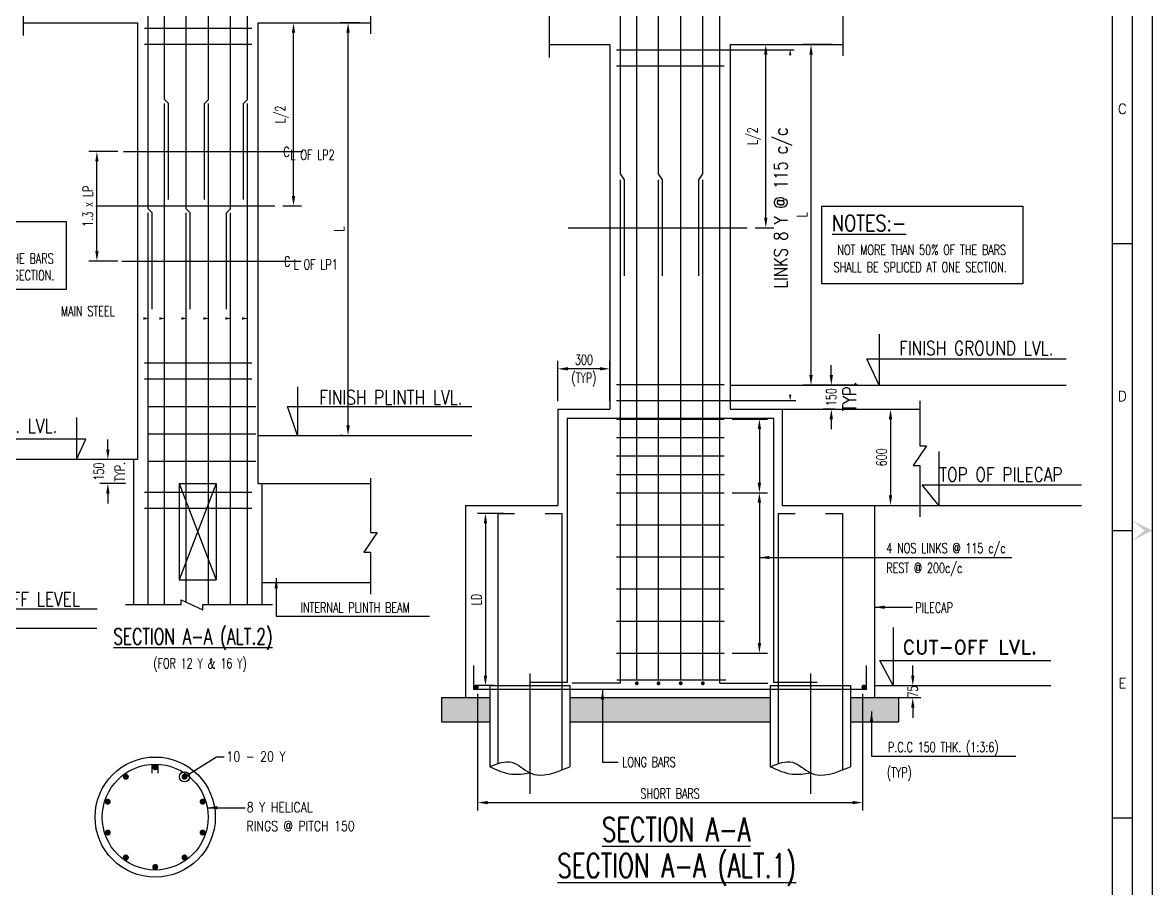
# Model space of a CAD drawing. Extents: x 489124 to 794428, y -356295 to -29813.
# Drawn here: x 705887 to 734074, y -208947 to -187336 of the extents above; entities that cross this region are included whole.
import ezdxf
from ezdxf.enums import TextEntityAlignment as Align
from ezdxf.lldxf.tags import DXFTag

# ---------------------------------------------------------------- set-up
doc = ezdxf.new("R2010")
doc.units = 0
doc.header["$LTSCALE"] = 500
doc.header["$MEASUREMENT"] = 0
doc.linetypes.add('CENTER2', pattern=[1.125, 0.75, -0.125, 0.125, -0.125])
doc.layers.get('DEFPOINTS').update_dxf_attribs({"color": 4})
for name, color, linetype in [('BEAM', 4, 'Continuous'), ('CEN', 8, 'CENTER'), ('COL', 1, 'Continuous'), ('DIM', 5, 'Continuous'), ('DIM1', 5, 'Continuous'), ('FOOT', 4, 'Continuous'), ('FRAME', 6, 'Continuous'), ('level', 3, 'Continuous'), ('LEVEL SECTION', 3, 'Continuous'), ('LINK', 2, 'Continuous'), ('P.C.C', 8, 'Continuous'), ('PNA', 10, 'Continuous'), ('REINFORCEMENT', 6, 'Continuous'), ('REINFORCEMENT STIRRUPS', 2, 'Continuous'), ('S-DIM-1', 5, 'Continuous'), ('S-R.C.C. PILE', 2, 'HIDDEN'), ('S-R.C.C. PILE CAP', 40, 'Continuous'), ('S-REINFORCEMENT', 6, 'Continuous'), ('S-TITIL', 6, 'Continuous'), ('STEEL', 6, 'Continuous'), ('TEXT NORMAL', 4, 'Continuous'), ('TXT', 4, 'Continuous'), ('TXT1', 2, 'Continuous')]:
    doc.layers.add(name, color=color, linetype=linetype)
doc.layers.add('FOOTING TEXT', color=1, linetype='Continuous', lineweight=9)
doc.layers.add('HEADING-TXT', color=1, linetype='Continuous', lineweight=25)
doc.styles.add('ROMAND', font='romand')
doc.styles.add('ROMANS', font='r.shx', dxfattribs={"width": 0.7, "bigfont": 'bigfont.shx'})
doc.styles.add('ROMANS22', font='r.shx', dxfattribs={"width": 0.8})
tags = doc.linetypes.add('CENTER', pattern=[2, 1.25, -0.25, 0.25, -0.25]).pattern_tags.tags
tags[10:11] = [DXFTag(74, 4), DXFTag(75, 0), DXFTag(340, '0'), DXFTag(46, 1.0), DXFTag(50, 0.0), DXFTag(44, 0.0), DXFTag(45, 0.0)]
tags[8:9] = [DXFTag(74, 4), DXFTag(75, 0), DXFTag(340, '0'), DXFTag(46, 1.0), DXFTag(50, 0.0), DXFTag(44, 0.0), DXFTag(45, 0.0)]
tags[6:7] = [DXFTag(74, 4), DXFTag(75, 0), DXFTag(340, '0'), DXFTag(46, 1.0), DXFTag(50, 0.0), DXFTag(44, 0.0), DXFTag(45, 0.0)]
tags[4:5] = [DXFTag(74, 4), DXFTag(75, 0), DXFTag(340, '0'), DXFTag(46, 1.0), DXFTag(50, 0.0), DXFTag(44, 0.0), DXFTag(45, 0.0)]
tags = doc.linetypes.add('HIDDEN', pattern=[0.375, 0.25, -0.125]).pattern_tags.tags
tags[6:7] = [DXFTag(74, 4), DXFTag(75, 0), DXFTag(340, '0'), DXFTag(46, 1.0), DXFTag(50, 0.0), DXFTag(44, 0.0), DXFTag(45, 0.0)]
tags[4:5] = [DXFTag(74, 4), DXFTag(75, 0), DXFTag(340, '0'), DXFTag(46, 1.0), DXFTag(50, 0.0), DXFTag(44, 0.0), DXFTag(45, 0.0)]
doc.dimstyles.new('DIM 4-100', dxfattribs={"dimscale": 100, "dimtxt": 2.5, "dimasz": 2.5, "dimexe": 1, "dimexo": 1, "dimgap": 1, "dimtad": 1, "dimdec": 0, "dimlfac": 0.25, "dimzin": 0, "dimdsep": 46, "dimtxsty": 'ROMANS22', "dimcen": 2.5, "dimclrd": 5, "dimclre": 5, "dimclrt": 4, "dimadec": 0, "dimazin": 0, "dimtfac": 1, "dimtdec": 0, "dimtmove": 0, "dimatfit": 3, "dimfxl": 0, "dimtolj": 1, "dimtzin": 0, "dimarcsym": 0})
doc.dimstyles.new('dim100', dxfattribs={"dimtxt": 250, "dimasz": 250, "dimexe": 200, "dimexo": 200, "dimgap": 100, "dimtad": 1, "dimdec": 0, "dimzin": 0, "dimdsep": 46, "dimtxsty": 'ROMANS', "dimcen": 0, "dimclrd": 5, "dimclre": 5, "dimclrt": 4, "dimadec": 0, "dimazin": 0, "dimtfac": 1, "dimtdec": 0, "dimtix": 1, "dimtofl": 0, "dimtmove": 2, "dimatfit": 3, "dimfxl": 0, "dimtolj": 1, "dimtzin": 0, "dimlwd": -1, "dimlwe": -1, "dimarcsym": 0})
doc.dimstyles.new('dim25', dxfattribs={"dimtxt": 250, "dimasz": 250, "dimexe": 200, "dimexo": 200, "dimgap": 100, "dimtad": 1, "dimdec": 0, "dimlfac": 0.25, "dimzin": 0, "dimdsep": 46, "dimtxsty": 'ROMANS', "dimcen": 0, "dimclrd": 5, "dimclre": 5, "dimclrt": 4, "dimadec": 0, "dimazin": 0, "dimtfac": 1, "dimtdec": 0, "dimtix": 1, "dimtofl": 0, "dimtmove": 2, "dimatfit": 3, "dimfxl": 0, "dimtolj": 1, "dimtzin": 0, "dimlwd": -1, "dimlwe": -1, "dimarcsym": 0})
doc.dimstyles.new('dim33.33', dxfattribs={"dimtxt": 250, "dimasz": 250, "dimexe": 200, "dimexo": 200, "dimgap": 100, "dimtad": 1, "dimdec": 0, "dimlfac": 0.333331, "dimzin": 0, "dimdsep": 46, "dimtxsty": 'ROMANS', "dimcen": 0, "dimclrd": 5, "dimclre": 5, "dimclrt": 4, "dimadec": 0, "dimazin": 0, "dimtfac": 1, "dimtdec": 0, "dimtix": 1, "dimtofl": 0, "dimtmove": 2, "dimatfit": 3, "dimfxl": 0, "dimtolj": 1, "dimtzin": 0, "dimlwd": -1, "dimlwe": -1, "dimarcsym": 0})

# ---------------------------------------------------------------- blocks, each defined once
blk = doc.blocks.new('*D359')
at = {"layer": 'DEFPOINTS', "color": 0}
for p in [(726063, -196386), (726925, -196386), (726352, -196986)]:
    blk.add_point(p, dxfattribs=at)
at = {"layer": 'S-DIM-1', "color": 5}
for p, q in [((726063, -196136), (726063, -195886)), ((726725, -196386), (725863, -196386)), ((726152, -196986), (725863, -196986)), ((726063, -197236), (726063, -197486))]:
    blk.add_line(p, q, dxfattribs=at)
for points in [[(726021, -196136), (726104, -196136), (726063, -196386)], [(726021, -197236), (726104, -197236), (726063, -196986)]]:
    blk.add_solid(points, dxfattribs=at)
at = {"layer": 'S-DIM-1', "color": 4, "insert": (726063, -196686), "char_height": 250, "attachment_point": 5, "rotation": 90, "style": 'ROMANS'}
blk.add_mtext('\\A1;150', dxfattribs=at)
blk = doc.blocks.new('*D360')
at = {"layer": 'DEFPOINTS', "color": 0}
for p in [(725557, -187886), (726296, -187886), (726868, -196386)]:
    blk.add_point(p, dxfattribs=at)
at = {"layer": 'S-DIM-1', "color": 5}
for p, q in [((726096, -187886), (725357, -187886)), ((725557, -196136), (725557, -188136)), ((726668, -196386), (725357, -196386))]:
    blk.add_line(p, q, dxfattribs=at)
for points in [[(725516, -188136), (725599, -188136), (725557, -187886)], [(725516, -196136), (725599, -196136), (725557, -196386)]]:
    blk.add_solid(points, dxfattribs=at)
at = {"layer": 'S-DIM-1', "color": 4, "insert": (725332, -192136), "char_height": 250, "attachment_point": 5, "rotation": 90, "style": 'ROMANS'}
blk.add_mtext('\\A1;L', dxfattribs=at)
blk = doc.blocks.new('*D363')
at = {"layer": 'DEFPOINTS', "color": 0}
for p in [(723966, -187886), (724429, -187886), (723966, -192458)]:
    blk.add_point(p, dxfattribs=at)
at = {"layer": 'S-DIM-1', "color": 5}
for p, q in [((724166, -187886), (724629, -187886)), ((724429, -192208), (724429, -188136)), ((724166, -192458), (724629, -192458))]:
    blk.add_line(p, q, dxfattribs=at)
for points in [[(724387, -188136), (724471, -188136), (724429, -187886)], [(724387, -192208), (724471, -192208), (724429, -192458)]]:
    blk.add_solid(points, dxfattribs=at)
at = {"layer": 'S-DIM-1', "color": 4, "insert": (724139, -190172), "char_height": 250, "attachment_point": 5, "rotation": 90, "style": 'ROMANS'}
blk.add_mtext('\\A1;L/2', dxfattribs=at)
blk = doc.blocks.new('*D364')
at = {"layer": 'DEFPOINTS', "color": 0}
for p in [(717240, -203889), (726842, -203889), (726842, -206805)]:
    blk.add_point(p, dxfattribs=at)
at = {"layer": 'S-DIM-1', "color": 5}
for p, q in [((717240, -204089), (717240, -207005)), ((726842, -204089), (726842, -207005)), ((717490, -206805), (726592, -206805))]:
    blk.add_line(p, q, dxfattribs=at)
for points in [[(717490, -206764), (717490, -206847), (717240, -206805)], [(726592, -206764), (726592, -206847), (726842, -206805)]]:
    blk.add_solid(points, dxfattribs=at)
at = {"layer": 'S-DIM-1', "color": 4, "insert": (722041, -206580), "char_height": 250, "attachment_point": 5, "style": 'ROMANS'}
blk.add_mtext('\\A1;SHORT BARS', dxfattribs=at)
blk = doc.blocks.new('*D365')
at = {"layer": 'DEFPOINTS', "color": 0}
for p in [(718105, -199586), (717434, -203886), (717851, -203886)]:
    blk.add_point(p, dxfattribs=at)
at = {"layer": 'S-DIM-1', "color": 5}
for p, q in [((717905, -199586), (717234, -199586)), ((717434, -199836), (717434, -203636)), ((717651, -203886), (717234, -203886))]:
    blk.add_line(p, q, dxfattribs=at)
for points in [[(717393, -199836), (717476, -199836), (717434, -199586)], [(717393, -203636), (717476, -203636), (717434, -203886)]]:
    blk.add_solid(points, dxfattribs=at)
at = {"layer": 'S-DIM-1', "color": 4, "insert": (717209, -201736), "char_height": 250, "attachment_point": 5, "rotation": 90, "style": 'ROMANS'}
blk.add_mtext('\\A1;LD', dxfattribs=at)
blk = doc.blocks.new('*D366')
at = {"layer": 'DEFPOINTS', "color": 0}
for p in [(727141, -203886), (728096, -203886), (727141, -204186)]:
    blk.add_point(p, dxfattribs=at)
at = {"layer": 'S-DIM-1', "color": 5}
for p, q in [((728096, -203636), (728096, -203386)), ((727341, -203886), (728296, -203886)), ((727341, -204186), (728296, -204186)), ((728096, -204436), (728096, -204686))]:
    blk.add_line(p, q, dxfattribs=at)
for points in [[(728054, -203636), (728137, -203636), (728096, -203886)], [(728054, -204436), (728137, -204436), (728096, -204186)]]:
    blk.add_solid(points, dxfattribs=at)
at = {"layer": 'S-DIM-1', "color": 4, "insert": (728096, -204036), "char_height": 250, "attachment_point": 5, "rotation": 90, "style": 'ROMANS'}
blk.add_mtext('\\A1;75', dxfattribs=at)
blk = doc.blocks.new('*D369')
at = {"layer": 'DEFPOINTS', "color": 0}
for p in [(723389, -197233), (723389, -199073), (724269, -199073)]:
    blk.add_point(p, dxfattribs=at)
at = {"layer": 'S-DIM-1', "color": 5}
for p, q in [((723589, -197233), (724469, -197233)), ((724269, -197483), (724269, -198823)), ((723589, -199073), (724469, -199073))]:
    blk.add_line(p, q, dxfattribs=at)
for points in [[(724227, -197483), (724311, -197483), (724269, -197233)], [(724227, -198823), (724311, -198823), (724269, -199073)]]:
    blk.add_solid(points, dxfattribs=at)
blk = doc.blocks.new('*D370')
at = {"layer": 'DEFPOINTS', "color": 0}
for p in [(726882, -196986), (726882, -199386), (727540, -199386)]:
    blk.add_point(p, dxfattribs=at)
at = {"layer": 'S-DIM-1', "color": 5}
for p, q in [((727082, -196986), (727740, -196986)), ((727540, -197236), (727540, -199136)), ((727082, -199386), (727740, -199386))]:
    blk.add_line(p, q, dxfattribs=at)
for points in [[(727498, -197236), (727582, -197236), (727540, -196986)], [(727498, -199136), (727582, -199136), (727540, -199386)]]:
    blk.add_solid(points, dxfattribs=at)
at = {"layer": 'S-DIM-1', "color": 4, "insert": (727315, -198186), "char_height": 250, "attachment_point": 5, "rotation": 90, "style": 'ROMANS'}
blk.add_mtext('\\A1;600', dxfattribs=at)
blk = doc.blocks.new('*D371')
at = {"layer": 'DEFPOINTS', "color": 0}
for p in [(719241, -195978), (719241, -196986), (720541, -196986)]:
    blk.add_point(p, dxfattribs=at)
at = {"layer": 'S-DIM-1', "color": 5}
for p, q in [((719241, -196786), (719241, -195778)), ((720541, -196786), (720541, -195778)), ((720291, -195978), (719491, -195978))]:
    blk.add_line(p, q, dxfattribs=at)
for points in [[(719491, -195936), (719491, -196019), (719241, -195978)], [(720291, -195936), (720291, -196019), (720541, -195978)]]:
    blk.add_solid(points, dxfattribs=at)
at = {"layer": 'S-DIM-1', "color": 4, "char_height": 250, "style": 'ROMANS'}
for s, insert, attachment_point in [('\\A1;300', (719891, -195878), 8), ('\\A1;(TYP)', (719891, -196078), 2)]:
    blk.add_mtext(s, dxfattribs=dict(at, insert=insert, attachment_point=attachment_point))
blk = doc.blocks.new('*D372')
at = {"layer": 'DEFPOINTS', "color": 0}
for p in [(723389, -199073), (723389, -203073), (724269, -203073)]:
    blk.add_point(p, dxfattribs=at)
at = {"layer": 'S-DIM-1', "color": 5}
for p, q in [((723589, -199073), (724469, -199073)), ((724269, -199323), (724269, -202823)), ((723589, -203073), (724469, -203073))]:
    blk.add_line(p, q, dxfattribs=at)
for points in [[(724227, -199323), (724311, -199323), (724269, -199073)], [(724227, -202823), (724311, -202823), (724269, -203073)]]:
    blk.add_solid(points, dxfattribs=at)
blk = doc.blocks.new('FOLDER')
at = {"layer": 'PNA'}
for points in [[(-1250, 2500), (0, 0), (0, 1000)], [(1250, 2500), (0, 0), (0, 1000)]]:
    blk.add_solid(points, dxfattribs=at)
blk = doc.blocks.new('A1')
at = {"flags": 128}
blk.add_lwpolyline([(0, 0), (82779, 0), (82779, 58231), (0, 58231)], close=True, dxfattribs=at)
at = {"layer": 'PNA'}
for p, q in [((81794, 36296), (82287, 36296)), ((81794, 29233), (82287, 29233)), ((81794, 22171), (82287, 22171))]:
    blk.add_line(p, q, dxfattribs=at)
at = {"layer": 'PNA', "color": 1}
for points in [[(984, 492), (82287, 492), (82287, 57739), (984, 57739)], [(1969, 984), (81794, 984), (81794, 57247), (1969, 57247)]]:
    blk.add_lwpolyline(points, close=True, dxfattribs=at)
at = {"layer": 'PNA', "xscale": 0.196857838483993, "yscale": 0.196857838483993, "zscale": 0.196857838483993, "rotation": 90}
blk.add_blockref('FOLDER', (82779, 29233), dxfattribs=at)
at = {"layer": 'PNA', "style": 'ROMANS'}
for s, p in [('C', (82041, 39604)), ('D', (82041, 32541)), ('E', (82041, 25479))]:
    blk.add_text(s, height=246, dxfattribs=at).set_placement(p, align=Align.MIDDLE)
blk = doc.blocks.new('*D439')
at = {"layer": 'DEFPOINTS', "color": 0}
for p in [(708014, -198242), (708597, -198242), (708657, -198842)]:
    blk.add_point(p, dxfattribs=at)
at = {"layer": 'DIM', "color": 5}
for p, q in [((708014, -197992), (708014, -197742)), ((708397, -198242), (707814, -198242)), ((708457, -198842), (707814, -198842)), ((708014, -199092), (708014, -199342))]:
    blk.add_line(p, q, dxfattribs=at)
for points in [[(707973, -197992), (708056, -197992), (708014, -198242)], [(707973, -199092), (708056, -199092), (708014, -198842)]]:
    blk.add_solid(points, dxfattribs=at)
at = {"layer": 'DIM', "color": 4, "insert": (707789, -198542), "char_height": 250, "attachment_point": 5, "rotation": 90, "style": 'ROMANS'}
blk.add_mtext('\\A1;150', dxfattribs=at)
blk = doc.blocks.new('*D345')
at = {"layer": 'DEFPOINTS', "color": 0}
for p in [(707741, -190552), (708465, -190552), (708465, -193288)]:
    blk.add_point(p, dxfattribs=at)
at = {"layer": 'DIM', "color": 5}
for p, q in [((708265, -190552), (707541, -190552)), ((707741, -193038), (707741, -190802)), ((708265, -193288), (707541, -193288))]:
    blk.add_line(p, q, dxfattribs=at)
for points in [[(707700, -190802), (707783, -190802), (707741, -190552)], [(707700, -193038), (707783, -193038), (707741, -193288)]]:
    blk.add_solid(points, dxfattribs=at)
at = {"layer": 'DIM', "color": 4, "insert": (707516, -191920), "char_height": 250, "attachment_point": 5, "rotation": 90, "style": 'ROMANS'}
blk.add_mtext('\\A1;1.3 x LP', dxfattribs=at)
blk = doc.blocks.new('*D347')
at = {"layer": 'DEFPOINTS', "color": 0}
for p in [(712183, -187342), (712646, -187342), (712183, -191914)]:
    blk.add_point(p, dxfattribs=at)
at = {"layer": 'DIM', "color": 5}
for p, q in [((712383, -187342), (712846, -187342)), ((712646, -191664), (712646, -187592)), ((712383, -191914), (712846, -191914))]:
    blk.add_line(p, q, dxfattribs=at)
for points in [[(712604, -187592), (712687, -187592), (712646, -187342)], [(712604, -191664), (712687, -191664), (712646, -191914)]]:
    blk.add_solid(points, dxfattribs=at)
at = {"layer": 'DIM', "color": 4, "insert": (712355, -189628), "char_height": 250, "attachment_point": 5, "rotation": 90, "style": 'ROMANS'}
blk.add_mtext('\\A1;L/2', dxfattribs=at)
blk = doc.blocks.new('*D348')
at = {"layer": 'DEFPOINTS', "color": 0}
for p in [(714007, -187342), (714512, -187342), (714068, -197642)]:
    blk.add_point(p, dxfattribs=at)
at = {"layer": 'DIM', "color": 5}
for p, q in [((714312, -187342), (713807, -187342)), ((714007, -197392), (714007, -187592)), ((713868, -197642), (713807, -197642))]:
    blk.add_line(p, q, dxfattribs=at)
for points in [[(713965, -187592), (714049, -187592), (714007, -187342)], [(713965, -197392), (714049, -197392), (714007, -197642)]]:
    blk.add_solid(points, dxfattribs=at)
at = {"layer": 'DIM', "color": 4, "insert": (713782, -192492), "char_height": 250, "attachment_point": 5, "rotation": 90, "style": 'ROMANS'}
blk.add_mtext('\\A1;L', dxfattribs=at)

msp = doc.modelspace()

# ---------------------------------------------------------------- hatches: boundary and pattern name
at = {"layer": 'P.C.C', "linetype": 'Continuous'}
h = msp.add_hatch(dxfattribs=at)
h.set_pattern_fill('AR-CONC', color=8, scale=60, style=0)
h.set_pattern_definition([(50, (-805221.93, -374458.2), (430.35611, -37.65128), [45, -495]), (355, (-805221.93, -374458.2), (-83.2508, 451.31528), [36, -396]), (100.4514, (-805186.07, -374461.35), (347.10563, 413.66373), [38.24411, -420.68527]), (46.1842, (-805221.93, -374338.2), (640.34463, -99.3114), [67.5, -742.5]), (96.6356, (-805168.57, -374346.5), (560.79762, 584.47072), [57.36617, -631.0278]), (351.1842, (-805221.9, -374338.2), (560.79717, 584.47116), [54, -594]), (21, (-805161.93, -374368.2), (358.14423, -241.571334), [45, -495]), (326, (-805161.93, -374368.2), (145.9892, 435.09003), [36, -396]), (71.4514, (-805132.1, -374388.35), (504.13358, 193.5183), [38.24411, -420.68527]), (37.5, (-805221.93, -374458.22), (7.295913, 199.736312), [0, -391.2, 0, -402, 0, -397.5]), (7.5, (-805221.93, -374458.22), (157.841722, 236.647027), [0, -229.2, 0, -382.2, 0, -151.5]), (327.5, (-805355.73, -374458.22), (320.293462, -13.532923), [0, -150, 0, -468, 0, -621]), (317.5, (-805415.73, -374458.22), (349.9117, 60.06299), [0, -195, 0, -310.8, 0, -441])])
h.paths.add_polyline_path([(724540.869, -204786), (724540.869, -204186), (719540.869, -204186), (719540.869, -204786)])
h.paths.add_polyline_path([(717540.869, -204786), (717540.869, -204186), (716940.869, -204186), (716340.869, -204186), (716340.869, -204786)])
h.paths.add_polyline_path([(726540.869, -204786), (727740.869, -204786), (727740.869, -204186), (727140.869, -204186), (726540.869, -204186)])

# ---------------------------------------------------------------- linework, layer by layer
at = {"layer": 'BEAM', "color": 4, "linetype": 'Continuous'}
for p, q in [((724840.869, -196986), (728275.23, -196986)), ((724840.869, -199386), (728275.23, -199386))]:
    msp.add_line(p, q, dxfattribs=at)
at = {"layer": 'CEN'}
for p, q in [((708408.195, -190552.335), (712878.195, -190552.335)), ((707712.757, -191913.888), (712182.757, -191913.888)), ((719496.257, -192458.25), (723966.257, -192458.25)), ((708365.369, -193287.733), (712835.369, -193287.733))]:
    msp.add_line(p, q, dxfattribs=at)
at = {"layer": 'COL', "linetype": 'Continuous', "const_width": 48}
for points in [[(721188.645, -203827, 1), (721236.645, -203827, 1)], [(721727.062, -203827, 1), (721775.062, -203827, 1)], [(722281.888, -203827, 1), (722329.888, -203827, 1)], [(722834.5, -203827, 1), (722882.5, -203827, 1)]]:
    msp.add_lwpolyline(points, format="xyb", close=True, dxfattribs=at)
at = {"layer": 'DIM'}
for p, q in [((711757.369, -196441.638), (711757.369, -198841.638)), ((709797.369, -198841.638), (710717.369, -201241.638)), ((710717.369, -198841.638), (709797.369, -201241.638))]:
    msp.add_line(p, q, dxfattribs=at)
at = {"layer": 'DIM', "color": 3, "linetype": 'Continuous'}
for p, q in [((711757.369, -197641.638), (717095.037, -197641.638)), ((708757.369, -198241.638), (703557.833, -198241.638))]:
    msp.add_line(p, q, dxfattribs=at)
at = {"layer": 'DIM'}
for points in [[(705900.271, -184728.678), (705900.271, -186086.641), (706066.635, -186086.641), (705733.907, -186573.457), (705900.271, -186573.457), (705900.271, -187661.722)], [(714568.556, -184728.678), (714568.556, -186086.641), (714734.92, -186086.641), (714402.192, -186573.457), (714568.556, -186573.457), (714568.556, -187620.594)], [(714568.556, -198707.863), (714568.556, -200065.826), (714734.92, -200065.826), (714402.192, -200552.643), (714568.556, -200552.643), (714568.556, -201599.78)]]:
    msp.add_lwpolyline(points, dxfattribs=at)
at = {"layer": 'DIM', "flags": 128}
for points in [[(725036.769, -188156.634, 61.213, 0, 0), (725036.769, -188003.704, 0, 0, 0), (725036.769, -192891.956, 0, 0, 0), (725036.769, -196775.806, 0, 61.213, 0), (725036.769, -196622.876, 0, 0, 0)], [(708901.225, -194721.297, 61.213, 0, 0), (709054.155, -194721.297, 0, 0, 0), (707138.876, -194721.297, 0, 0, 0)], [(709301.726, -194721.297, 61.213, 0, 0), (709454.656, -194721.297, 0, 0, 0), (707539.376, -194721.297, 0, 0, 0)], [(709847.823, -194721.297, 61.213, 0, 0), (710000.753, -194721.297, 0, 0, 0), (708085.474, -194721.297, 0, 0, 0)], [(710398.665, -194721.297, 61.213, 0, 0), (710551.596, -194721.297, 0, 0, 0), (708636.316, -194721.297, 0, 0, 0)], [(710947.037, -194721.297, 61.213, 0, 0), (711099.967, -194721.297, 0, 0, 0), (709184.687, -194721.297, 0, 0, 0)], [(711358.315, -194721.297, 61.213, 0, 0), (711511.245, -194721.297, 0, 0, 0), (709595.965, -194721.297, 0, 0, 0)]]:
    msp.add_lwpolyline(points, format="xyseb", dxfattribs=at)
at = {"layer": 'DIM1', "color": 5, "linetype": 'Continuous'}
for p, q in [((723388.677, -188019.384), (725138.066, -188019.384)), ((723388.677, -196772.837), (725175.77, -196772.837))]:
    msp.add_line(p, q, dxfattribs=at)
at = {"layer": 'DIM1'}
msp.add_lwpolyline([(708452.369, -201858.315), (709841.869, -201858.315), (709841.869, -201747.315), (710380.869, -201990.815), (710380.869, -201860.315), (712122.369, -201860.315)], dxfattribs=at)
at = {"layer": 'FOOT', "linetype": 'Continuous'}
for p, q in [((705900.271, -187341.638), (708757.369, -187341.638)), ((708757.369, -187341.638), (708757.369, -198241.638)), ((711757.369, -187341.638), (711757.369, -196441.638)), ((711757.369, -187341.638), (714568.556, -187341.638)), ((708657.369, -198241.638), (708657.369, -201858.315)), ((709797.369, -198841.638), (710717.369, -198841.638)), ((709797.369, -198841.638), (709797.369, -201241.638)), ((710717.369, -198841.638), (710717.369, -201241.638)), ((711757.369, -198841.638), (714568.556, -198841.638)), ((711857.369, -198841.638), (711857.369, -201860.315)), ((709797.369, -201241.638), (710717.369, -201241.638)), ((711857.369, -201313.815), (714568.556, -201313.815))]:
    msp.add_line(p, q, dxfattribs=at)
at = {"layer": 'FOOT', "color": 4, "linetype": 'Continuous'}
for p, q in [((719021.73, -187886), (720540.869, -187886)), ((720540.869, -187886), (720540.869, -196986)), ((723540.869, -187886), (723540.869, -196986)), ((723540.869, -187886), (726352.056, -187886))]:
    msp.add_line(p, q, dxfattribs=at)
msp.add_lwpolyline([(725823.205, -191920.273), (730844.847, -191920.273), (730844.847, -193859.774), (725823.205, -193859.774)], close=True, dxfattribs=at)
at = {"layer": 'FOOT', "linetype": 'Continuous'}
msp.add_lwpolyline([(701978.93, -192300.793), (706977.993, -192300.793), (706977.993, -194001.279), (701978.93, -194001.279)], close=True, dxfattribs=at)
at = {"layer": 'FOOTING TEXT', "ltscale": 120, "const_width": 62.5}
for points in [[(717173.224, -203921.596, 1), (717235.724, -203921.596, 1)], [(726908.514, -203921.596, -1), (726846.014, -203921.596, -1)]]:
    msp.add_lwpolyline(points, format="xyb", close=True, dxfattribs=at)
at = {"layer": 'FRAME'}
for p, q in [((709429.145, -189255.917), (709429.145, -177855.917)), ((710522.388, -189255.917), (710522.388, -177855.917)), ((711497.369, -189255.917), (711497.369, -177855.917)), ((709017.369, -191987.733), (709017.369, -180648.917)), ((709967.562, -191987.733), (709967.562, -180648.917)), ((711075, -191987.733), (711075, -180648.917)), ((709529.145, -189355.917), (709429.145, -189255.917)), ((709429.145, -201858.315), (709429.145, -189355.917)), ((709529.145, -191755.917), (709529.145, -189355.917)), ((710422.388, -189355.917), (710522.388, -189255.917)), ((710422.388, -191755.917), (710422.388, -189355.917)), ((710522.388, -201860.315), (710522.388, -189355.917)), ((711397.369, -189355.917), (711497.369, -189255.917)), ((711397.369, -191755.917), (711397.369, -189355.917)), ((711497.369, -201860.315), (711497.369, -189355.917)), ((709117.369, -192087.733), (709017.369, -191987.733)), ((709017.369, -201858.315), (709017.369, -192087.733)), ((709117.369, -194487.733), (709117.369, -192087.733)), ((710067.562, -192087.733), (709967.562, -191987.733)), ((709967.562, -201804.099), (709967.562, -192087.733)), ((710067.562, -194487.733), (710067.562, -192087.733)), ((710975, -192087.733), (711075, -191987.733)), ((710975, -194487.733), (710975, -192087.733)), ((711075, -201860.315), (711075, -192087.733)), ((710522.388, -201860.315), (710522.388, -198940.81))]:
    msp.add_line(p, q, dxfattribs=at)
at = {"layer": 'level', "color": 2}
for points in [[(727258.989, -195113.206), (727258.989, -196386), (726952.057, -195726.362), (731920.205, -195726.362)], [(728746.972, -198045.066), (728746.972, -199386), (728329.366, -198873.372), (732305.075, -198873.372)], [(704291.282, -201365.351), (704291.282, -202450.141), (703901.126, -201971.21), (707747.986, -201971.21)]]:
    msp.add_lwpolyline(points, dxfattribs=at)
at = {"layer": 'LEVEL SECTION', "color": 8, "linetype": 'CENTER'}
for p, q in [((728176.172, -199386), (732305.075, -199386)), ((727140.869, -203886), (731538.373, -203886))]:
    msp.add_line(p, q, dxfattribs=at)
at = {"layer": 'LEVEL SECTION'}
msp.add_lwpolyline([(727604.97, -202435.473), (727604.97, -203886), (727270.885, -203260.912), (731538.373, -203260.912)], dxfattribs=at)
at = {"layer": 'LINK'}
for p, q in [((708924.631, -187475.022), (711605.177, -187475.022)), ((708924.631, -187875.022), (711605.177, -187875.022)), ((720708.131, -188019.384), (723388.677, -188019.384)), ((720708.131, -188419.384), (723388.677, -188419.384)), ((708924.631, -195828.475), (711605.177, -195828.475)), ((708924.631, -196228.475), (711605.177, -196228.475)), ((720708.131, -196372.837), (723388.677, -196372.837)), ((709024.631, -196914.475), (711705.177, -196914.475)), ((720708.131, -196772.837), (723388.677, -196772.837)), ((720708.131, -197232.837), (723388.677, -197232.837)), ((709024.631, -197600.475), (711705.177, -197600.475)), ((720708.131, -197692.837), (723388.677, -197692.837)), ((720708.131, -198152.837), (723388.677, -198152.837)), ((709024.631, -198286.475), (711705.177, -198286.475)), ((720708.131, -198612.837), (723388.677, -198612.837)), ((708924.631, -199054.8), (711605.177, -199054.8)), ((720708.131, -199072.837), (723388.677, -199072.837)), ((708924.631, -199454.8), (711605.177, -199454.8)), ((720708.131, -199872.837), (723388.677, -199872.837)), ((720708.131, -200672.837), (723388.677, -200672.837)), ((720708.131, -201472.837), (723388.677, -201472.837)), ((720708.131, -202272.837), (723388.677, -202272.837)), ((720708.131, -203072.837), (723388.677, -203072.837))]:
    msp.add_line(p, q, dxfattribs=at)
at = {"layer": 'P.C.C', "color": 8, "linetype": 'Continuous'}
for p, q in [((716340.869, -204186), (716340.869, -204786)), ((716340.869, -204186), (716940.869, -204186)), ((727140.869, -204186), (727740.869, -204186)), ((727740.869, -204186), (727740.869, -204786)), ((716340.869, -204786), (717540.869, -204786)), ((719540.869, -204786), (724540.869, -204786)), ((726540.869, -204786), (727740.869, -204786))]:
    msp.add_line(p, q, dxfattribs=at)
at = {"layer": 'REINFORCEMENT', "const_width": 75}
for points in [[(709232.678, -205922.504, 1), (709157.678, -205922.504, 1)], [(708493.724, -206138.235, 1), (708433.048, -206182.319, 1)], [(709957.309, -206182.319, 1), (709896.633, -206138.235, 1)], [(708022.701, -206747.113, 1), (707999.525, -206818.442, 1)], [(710390.832, -206818.442, 1), (710367.656, -206747.113, 1)], [(707999.525, -207516.565, 1), (708022.701, -207587.894, 1)], [(710367.656, -207587.894, 1), (710390.832, -207516.565, 1)], [(708433.048, -208152.688, 1), (708493.724, -208196.772, 1)], [(709896.633, -208196.772, 1), (709957.309, -208152.688, 1)], [(709157.678, -208412.504, 1), (709232.678, -208412.504, 1)]]:
    msp.add_lwpolyline(points, format="xyb", close=True, dxfattribs=at)
at = {"layer": 'REINFORCEMENT STIRRUPS'}
for p, q in [((709116.163, -206071.355), (709116.163, -205849.537)), ((709272.163, -206071.355), (709272.163, -205849.434))]:
    msp.add_line(p, q, dxfattribs=at)
msp.add_circle((709195.178, -207167.504), 1320, dxfattribs=at)
at = {"layer": 'S-R.C.C. PILE', "color": 8, "linetype": 'CENTER2', "ltscale": 8}
for p, q in [((718540.869, -203583.6), (718540.869, -206640.586)), ((725540.869, -203583.6), (725540.869, -206640.586))]:
    msp.add_line(p, q, dxfattribs=at)
at = {"layer": 'S-R.C.C. PILE', "color": 8, "linetype": 'HIDDEN', "ltscale": 2}
for p, q in [((717540.869, -203886), (717540.869, -205910.438)), ((719540.869, -203886), (719540.869, -205910.438)), ((724540.869, -203886), (724540.869, -205910.438)), ((726540.869, -203886), (726540.869, -205910.438))]:
    msp.add_line(p, q, dxfattribs=at)
at = {"layer": 'S-R.C.C. PILE', "color": 8, "linetype": 'HIDDEN', "ltscale": 8}
for p, q in [((717540.869, -203886), (719540.869, -203886)), ((724540.869, -203886), (726540.869, -203886))]:
    msp.add_line(p, q, dxfattribs=at)
at = {"layer": 'S-R.C.C. PILE', "color": 4, "linetype": 'Continuous'}
msp.add_circle((709195.178, -207167.504), 1500, dxfattribs=at)
at = {"layer": 'S-R.C.C. PILE', "color": 8, "linetype": 'HIDDEN', "ltscale": 2}
msp.add_spline([(717540.869, -205910.438), (718093.753, -205799.458), (718540.869, -206061.556), (719540.869, -205910.438)], degree=3, dxfattribs=at)
for points, knots in [([(724540.869, -205910.438), (724732.264, -205831.919), (725099.564, -205681.236), (725658.362, -206277.29), (726189.616, -206056.451), (726540.869, -205910.438)], [0, 0, 0, 0, 563.912213843, 1082.186594709, 2093.54048626, 2093.54048626, 2093.54048626, 2093.54048626]), ([(717540.869, -205910.438), (717722.357, -205992.628), (718043.533, -206138.079), (718391.077, -206084.475), (718540.869, -206061.556)], [0, 0, 0, 0, 145.596522581, 257.659593306, 257.659593306, 257.659593306, 257.659593306]), ([(724540.869, -205910.438), (724722.357, -205992.628), (725043.533, -206138.079), (725391.077, -206084.475), (725540.869, -206061.556)], [0, 0, 0, 0, 145.596522581, 257.659593306, 257.659593306, 257.659593306, 257.659593306])]:
    msp.add_open_spline(points, degree=3, knots=knots, dxfattribs=at)
at = {"layer": 'S-R.C.C. PILE CAP', "color": 4, "linetype": 'Continuous'}
for p, q in [((719240.869, -196986), (720540.869, -196986)), ((719240.869, -196986), (719240.869, -199386)), ((723540.869, -196986), (724840.869, -196986)), ((724840.869, -196986), (724840.869, -199386)), ((716940.869, -199386), (719240.869, -199386)), ((716940.869, -199386), (716940.869, -204186)), ((727140.869, -199386), (727140.869, -204186)), ((716940.869, -204186), (717540.869, -204186)), ((719540.869, -204186), (724540.869, -204186)), ((726540.869, -204186), (727140.869, -204186))]:
    msp.add_line(p, q, dxfattribs=at)
at = {"layer": 'S-REINFORCEMENT', "color": 5, "linetype": 'HIDDEN', "ltscale": 2}
for p, q in [((717740.869, -199586), (717740.869, -205833.351)), ((717740.869, -199586), (718161.098, -199586)), ((718920.64, -199586), (719340.869, -199586)), ((719340.869, -199586), (719340.869, -205991.757)), ((724740.869, -199586), (724740.869, -205833.351)), ((724740.869, -199586), (725161.098, -199586)), ((725920.64, -199586), (726340.869, -199586)), ((726340.869, -199586), (726340.869, -205991.757))]:
    msp.add_line(p, q, dxfattribs=at)
at = {"layer": 'STEEL'}
for p, q in [((720800.869, -191108.25), (720800.869, -173391.614)), ((721751.062, -191108.25), (721751.062, -173391.614)), ((722858.5, -191108.25), (722858.5, -173391.614)), ((721212.645, -190622.529), (721212.645, -179758.25)), ((722305.888, -191258.25), (722305.888, -179758.25)), ((723280.869, -192832.095), (723280.869, -179758.25)), ((721212.645, -203741.265), (721212.645, -190622.529)), ((720900.869, -191258.25), (720800.869, -191108.25)), ((720800.869, -203827), (720800.869, -191258.25)), ((720900.869, -193658.25), (720900.869, -191258.25)), ((721851.062, -191258.25), (721751.062, -191108.25)), ((721751.062, -203741.265), (721751.062, -191258.25)), ((721851.062, -193658.25), (721851.062, -191258.25)), ((722305.888, -203741.265), (722305.888, -191258.25)), ((722758.5, -191258.25), (722858.5, -191108.25)), ((722758.5, -193658.25), (722758.5, -191258.25)), ((722858.5, -203741.265), (722858.5, -191258.25)), ((723280.869, -203827), (723280.869, -192832.095)), ((717140.869, -203986), (717140.869, -203386)), ((726940.869, -203986), (726940.869, -203386)), ((720710.531, -203741.265), (723433.663, -203741.265)), ((726940.869, -203986), (717140.869, -203986)), ((720800.869, -203827), (719600.869, -203827)), ((723280.869, -203827), (724480.869, -203827))]:
    msp.add_line(p, q, dxfattribs=at)
msp.add_lwpolyline([(725707.903, -203803.868), (724627.903, -203803.868), (724627.903, -197220), (719474.869, -197220), (719474.869, -203803.868), (718544.869, -203803.868)], dxfattribs=at)
at = {"layer": 'TEXT NORMAL', "color": 3}
for p, q in [((723540.869, -196386), (731920.205, -196386)), ((702865.575, -202450.141), (707742.5, -202450.141))]:
    msp.add_line(p, q, dxfattribs=at)
at = {"layer": 'TEXT NORMAL', "color": 8}
for points in [[(719021.73, -185273.039), (719021.73, -186631.002), (719188.094, -186631.002), (718792.376, -187117.819), (719021.73, -187117.819), (719021.73, -188206.084)], [(726352.056, -185273.039), (726352.056, -186631.002), (726518.42, -186631.002), (726185.692, -187117.819), (726352.056, -187117.819), (726352.056, -188164.956)], [(728275.23, -196780.048), (728275.23, -197902.808), (728441.594, -197902.808), (728108.865, -198389.625), (728275.23, -198389.625), (728275.23, -199671.964)]]:
    msp.add_lwpolyline(points, dxfattribs=at)
at = {"layer": 'TXT1'}
for points in [[(712741.608, -196429.403), (712741.608, -197641.638), (712496.063, -196919.928), (717095.037, -196919.928)], [(707232.921, -197191.066), (707232.921, -198241.638), (707462.525, -197732.832), (703557.833, -197732.832)]]:
    msp.add_lwpolyline(points, dxfattribs=at)

# ---------------------------------------------------------------- block references
at = {"xscale": 1.01500000001397, "yscale": 1.01500000001397, "zscale": 1.01500000001397}
msp.add_blockref('A1', (650053.5, -229687.248), dxfattribs=at)

# ---------------------------------------------------------------- texts
at = {"layer": 'HEADING-TXT', "color": 6, "style": 'ROMANS', "width": 0.7}
msp.add_text('%%uSECTION A-A (ALT.2)', height=400, dxfattribs=at).set_placement((710138.986, -202685.815), align=Align.MIDDLE)
at = {"layer": 'S-TITIL', "style": 'ROMANS', "width": 0.7}
for s, p in [('%%USECTION A-A', (722196.36, -207474.008)), ('%%uSECTION A-A (ALT.1)', (722208.409, -208421.486))]:
    msp.add_text(s, height=600, dxfattribs=at).set_placement(p, align=Align.MIDDLE)
at = {"layer": 'TEXT NORMAL', "style": 'ROMANS', "width": 0.8}
for s, p in [('10 - 20 Y', (710972.833, -205780.025, 112.385)), ('8 Y HELICAL', (711480.279, -207046.702)), ('RINGS @ PITCH 150', (711472.66, -207514.776))]:
    msp.add_text(s, height=250, dxfattribs=at).set_placement(p)
at = {"layer": 'TXT', "linetype": 'ByBlock', "style": 'ROMANS', "width": 0.8}
for s, height, p in [('LINKS 8 Y @ 115 c/c', 333.33333, (724824.835, -191963.442)), ('TYP.', 333.3333, (726517.739, -196670.271))]:
    msp.add_text(s, height=height, rotation=90, dxfattribs=at).set_placement(p, align=Align.MIDDLE)
at = {"layer": 'TXT', "linetype": 'ByBlock', "style": 'ROMANS', "width": 0.7}
for s, p in [('C', (712471.126, -190563.783)), ('L OF LP2', (713119.126, -190637.783)), (' NOT MORE THAN 50% OF THE BARS', (704496.201, -193224.41)), ('C', (712491.3, -193299.18)), ('L OF LP1', (713199.3, -193373.18)), ('SHALL BE SPLICED AT ONE SECTION.', (704519.931, -193643.234)), ('MAIN STEEL', (707513.626, -194539.283))]:
    msp.add_text(s, height=250, dxfattribs=at).set_placement(p, align=Align.MIDDLE)
at = {"layer": 'TXT', "style": 'ROMANS', "width": 0.7}
for s, p in [(' NOT MORE THAN 50% OF THE BARS', (728257.798, -193009.362)), ('SHALL BE SPLICED AT ONE SECTION.', (728281.529, -193441.495)), ('INTERNAL PLINTH BEAM', (714183.463, -201938.916)), ('(FOR 12 Y & 16 Y)', (710314.986, -203347.315))]:
    msp.add_text(s, height=250, dxfattribs=at).set_placement(p, align=Align.MIDDLE)
msp.add_text('TYP.', height=250, rotation=90, dxfattribs=at).set_placement((708313.303, -198545.901), align=Align.MIDDLE)
for s, p in [('4 NOS LINKS @ 115 c/c', (727435.498, -200578.072)), ('REST @ 200c/c', (727435.498, -201072.839)), ('PILECAP', (728159.617, -202064.556)), ('P.C.C 150 THK. (1:3:6)', (727475.895, -205545.241)), ('LONG BARS', (720846.935, -205917.12)), ('(TYP)', (727448.317, -206180.696))]:
    msp.add_text(s, height=250, dxfattribs=at).set_placement(p)
at = {"layer": 'TXT1', "style": 'ROMANS', "width": 0.8}
msp.add_text('%%UNOTES:-', height=400, dxfattribs=at).set_placement((727007.168, -192540.191), align=Align.CENTER)
at = {"layer": 'TXT1', "style": 'ROMAND', "width": 0.8}
for s, p in [('FINISH GROUND LVL.', (729681.775, -195460.695)), ('FINISH PLINTH LVL.', (715075.818, -196689.909)), ('FINISH GR. LVL.', (705293.709, -197399.813))]:
    msp.add_text(s, height=350, dxfattribs=at).set_placement(p, align=Align.MIDDLE)
for s, p in [('TOP OF PILECAP', (728757.913, -198788.987)), ('CUT-OFF LEVEL', (704330.129, -201901.919))]:
    msp.add_text(s, height=350, dxfattribs=at).set_placement(p)
at = {"layer": 'TXT1', "insert": (727840.731, -202928.358), "char_height": 350, "attachment_point": 4, "style": 'ROMAND'}
msp.add_mtext('CUT-OFF LVL.', dxfattribs=at)

# ---------------------------------------------------------------- dimensions: what is measured, and where the dimension line sits
at = {"layer": 'DIM'}
for base, p1, p2, text, picture, middle in [((712645.532, -187341.638), (712182.757, -191913.888), (712182.757, -187341.638), 'L/2', '*D347', (712355.056, -189627.763)), ((714007.032, -187341.638), (714067.562, -197641.638), (714512.062, -187341.638), 'L', '*D348', (713782.032, -192491.638)), ((707741.369, -190552.335), (708465.369, -193287.733), (708465.369, -190552.335), '1.3 x LP', '*D345', (707516.369, -191920.034)), ((708014.456, -198241.638), (708657.369, -198841.638), (708597.369, -198241.638), '150', '*D439', (707789.456, -198541.638))]:
    dim = msp.add_linear_dim(base=base, p1=p1, p2=p2, angle=90, text=text, dimstyle='dim25', dxfattribs=at)
    dim.commit()
    dim.dimension.update_dxf_attribs({"geometry": picture, "text_midpoint": middle})
at = {"layer": 'S-DIM-1'}
for base, p1, p2, text, dimstyle, picture, middle in [((724429.032, -187886), (723966.257, -192458.25), (723966.257, -187886), 'L/2', 'dim33.33', '*D363', (724138.556, -190172.125)), ((725557.278, -187886), (726868.105, -196386), (726295.562, -187886), 'L', 'dim33.33', '*D360', (725332.278, -192136)), ((717434.37, -203886), (718104.969, -199586), (717850.574, -203886), 'LD', 'dim25', '*D365', (717209.37, -201736))]:
    dim = msp.add_linear_dim(base=base, p1=p1, p2=p2, angle=90, text=text, dimstyle=dimstyle, dxfattribs=at)
    dim.commit()
    dim.dimension.update_dxf_attribs({"geometry": picture, "text_midpoint": middle})
for base, p1, p2, text, dimstyle, picture, middle in [((719240.869, -195977.787), (720540.869, -196986), (719240.869, -196986), '300\\X(TYP)', 'dim25', '*D371', (719890.869, -195977.787)), ((726842.025, -206805.243), (717239.712, -203889.437), (726842.025, -203889.437), 'SHORT BARS', 'dim33.33', '*D364', (722040.869, -206580.243))]:
    dim = msp.add_linear_dim(base=base, p1=p1, p2=p2, text=text, dimstyle=dimstyle, dxfattribs=at)
    dim.commit()
    dim.dimension.update_dxf_attribs({"geometry": picture, "text_midpoint": middle})
for base, p1, p2, picture, middle in [((726062.692, -196386), (726352.056, -196986), (726924.599, -196386), '*D359', (726062.692, -196686)), ((728095.795, -203886), (727140.869, -204186), (727140.869, -203886), '*D366', (728095.795, -204036))]:
    dim = msp.add_linear_dim(base=base, p1=p1, p2=p2, angle=90, dimstyle='dim25', dxfattribs=at)
    dim.commit()
    dim.dimension.update_dxf_attribs({"geometry": picture, "text_midpoint": middle, "dimtype": 160})
dim = msp.add_linear_dim(base=(727540.141, -199386), p1=(726881.779, -196986), p2=(726881.779, -199386), angle=90, dimstyle='dim25', dxfattribs=at)
dim.commit()
dim.dimension.update_dxf_attribs({"geometry": '*D370', "text_midpoint": (727315.141, -198186)})
for base, p1, p2, picture, middle in [((724269.15, -199072.837), (723388.677, -197232.837), (723388.677, -199072.837), '*D369', (724269.15, -198152.837)), ((724269.15, -203072.837), (723388.677, -199072.837), (723388.677, -203072.837), '*D372', (724269.15, -201072.837))]:
    dim = msp.add_linear_dim(base=base, p1=p1, p2=p2, angle=90, text=' ', dimstyle='dim33.33', override={"dimarcsym": 1}, dxfattribs=at)
    dim.commit()
    dim.dimension.update_dxf_attribs({"geometry": picture, "text_midpoint": middle})

# ---------------------------------------------------------------- leaders
at = {"layer": 'DIM'}
for points, dimstyle in [([(712215.004, -201202.975), (712215.004, -202154.975), (716040.504, -202154.975)], 'dim25'), ([(720355.845, -203986), (720355.845, -205796.142), (720745.651, -205796.142)], 'dim33.33')]:
    msp.add_leader(points, dimstyle=dimstyle, dxfattribs=at)
at = {"layer": 'DIM1', "linetype": 'Continuous'}
for points in [[(727140.869, -201928.349), (728086.626, -201928.349)], [(727067.291, -204531.024), (727067.291, -205645.351), (730667.575, -205645.351)]]:
    msp.add_leader(points, dimstyle='DIM 4-100', override={"dimtxt": 2.5}, dxfattribs=at)
at = {"layer": 'S-DIM-1'}
msp.add_leader([(724269.15, -200688.481), (730571.012, -200688.481)], dimstyle='dim25', dxfattribs=at)
at = {"layer": 'TEXT NORMAL'}
for points, dimstyle, override in [([(709925.653, -206161.308, 112.385), (710721.186, -205661.425, 112.385), (710915.785, -205661.425, 112.385)], 'dim25', {"dimldrblk": 'DotBlank'}), ([(710494.132, -206932.728), (711438.41, -206932.728)], 'dim100', {"dimgap": 100, "dimtad": 0})]:
    msp.add_leader(points, dimstyle=dimstyle, override=override, dxfattribs=at)

doc.saveas('drawing.dxf')
